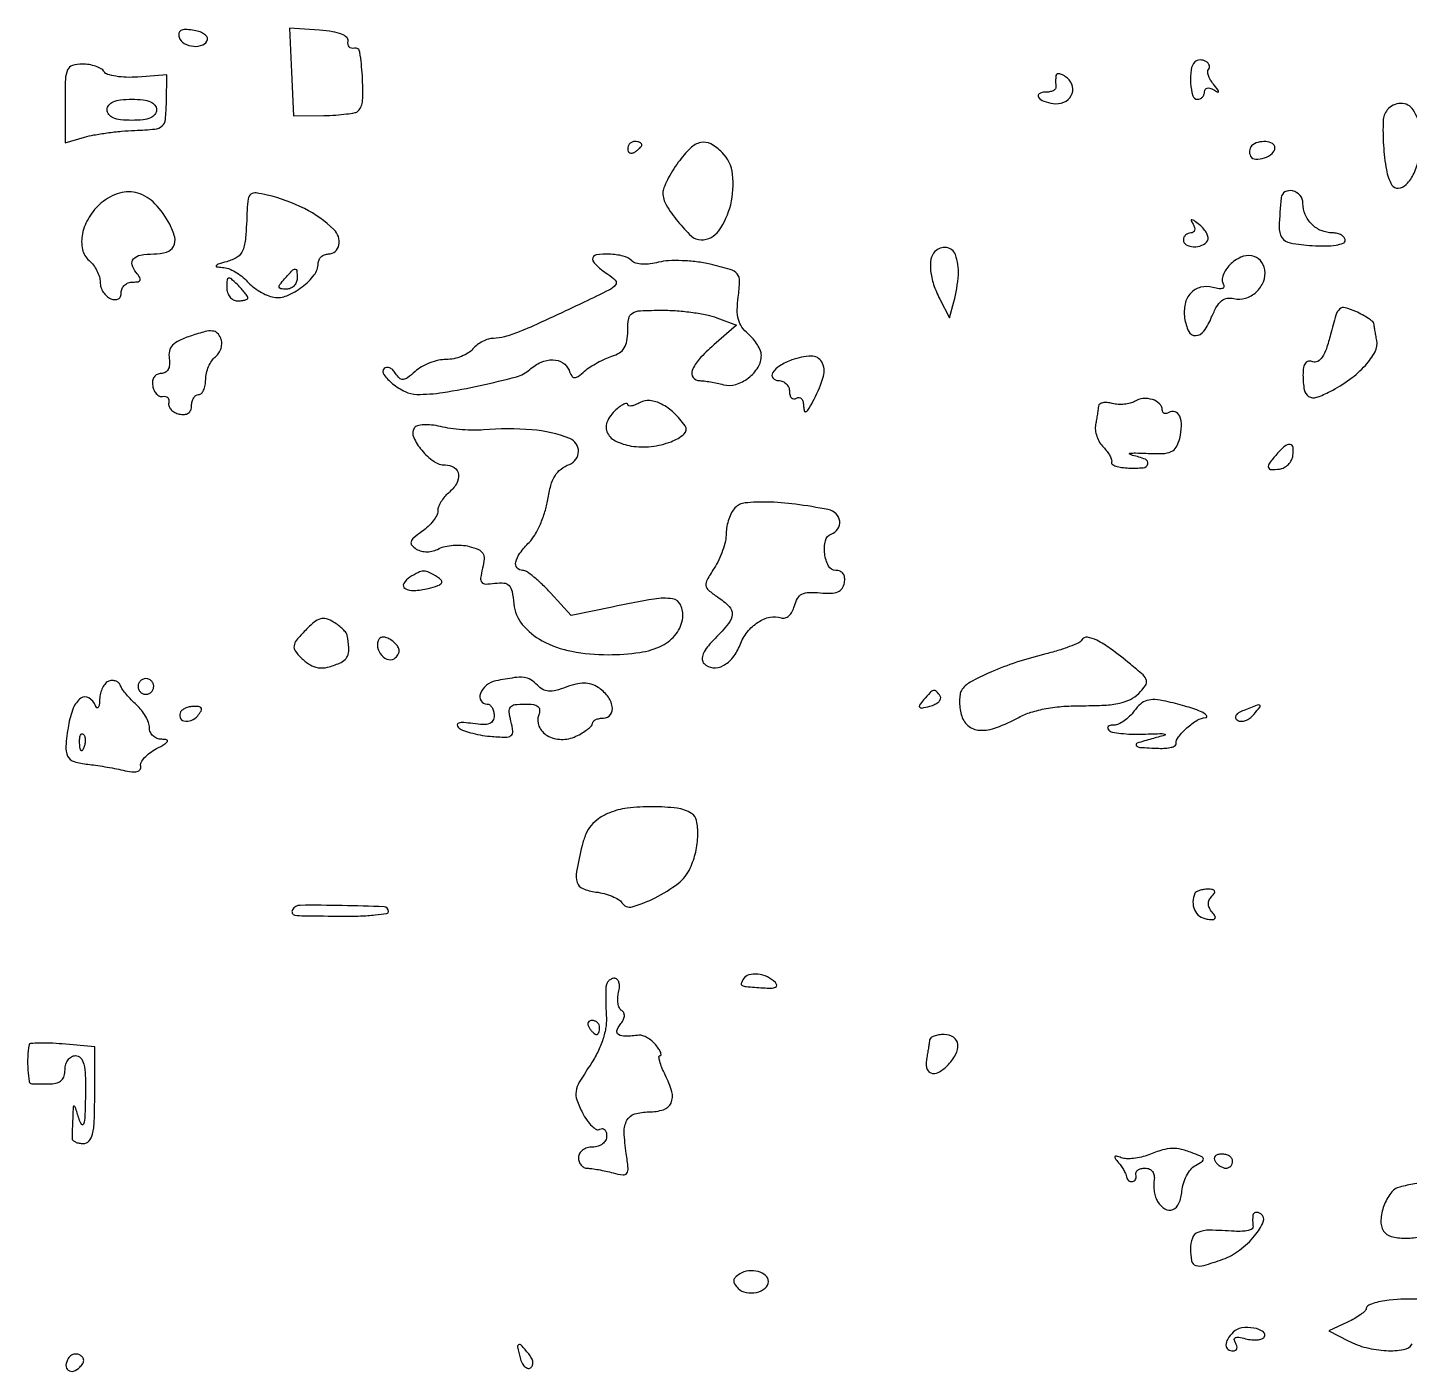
# Model space of a CAD drawing. Extents: x 0 to 5034, y 0 to 2560.
# Drawn here: x 2938.7 to 3135.1, y 0.1 to 191.2 of the extents above; entities that cross this region are included whole.
import ezdxf

# ---------------------------------------------------------------- set-up
doc = ezdxf.new("R2010")
doc.units = 0

msp = doc.modelspace()

# ---------------------------------------------------------------- linework, layer by layer
for points in [[(3281.43984, 268.629123, -0.000024), (3213.057955, 269.247686, -0.136967)], [(3136.740251, 10.350263, 0.038389), (3132.25, 10.218979, 0.022228), (3131.004652, 10.03023, 0.034389), (3129.954688, 9.746844, 0.03741), (3129.195001, 9.419225, 0.279143), (3129, 9.097157, -0.203494), (3128.841291, 8.723346, -0.031663), (3128.215849, 8.191734, -0.030955), (3127.352895, 7.627234, -0.022471), (3126.330548, 7.104746), (3123.661096, 5.888463), (3126.444855, 4.444231, 0.057728), (3128.997453, 3.47394, 0.049767), (3131.836623, 3.049281, 0.053105), (3134.29006, 3.189505, 0.216809), (3135.5, 4, -0.143394)]]:
    msp.add_lwpolyline(points, format="xyb")
for points in [[(2960.221951, 189.834147, 0.18556), (2960.954316, 188.944436, 0.108519), (2962.291289, 188.532387, 0.119055), (2963.588627, 188.734075, 0.237996), (2964.25, 189.5, 0.227694), (2964.166283, 189.90718, 0.089421), (2963.732906, 190.304406, 0.064573), (2963.024693, 190.63313, 0.041281), (2962.138618, 190.834147, 0.032267), (2961.090371, 190.914031, 0.123735), (2960.458857, 190.763053, 0.228017), (2960.185693, 190.397343, 0.129446)], [(2976.200728, 184.870812), (2976.5, 178.621813), (2980.793748, 178.687987, 0.012317), (2982.480575, 178.755569, 0.01675), (2983.996338, 178.904855, 0.013658), (2985.229759, 179.102617, 0.150905), (2985.666667, 179.333333, 0.189097), (2986.306833, 180.799731, 0.024048), (2986.270852, 184.310798, 0.022011), (2985.921315, 187.714032, 0.434402), (2985.145935, 188.25, -0.110714), (2984.728941, 188.252391, -0.154709), (2984.410056, 188.440625, -0.14307), (2984.241925, 188.791948, -0.090127), (2984.25, 189.25, 0.263628), (2984.067808, 189.803241, 0.09262), (2983.329801, 190.258182, 0.053564), (2982.044586, 190.601017, 0.020427), (2980.200728, 190.809905), (2975.901455, 191.119811)], [(2944, 180.391592), (2944, 174.783184), (2946.75, 175.596985, -0.02696), (2948.112399, 175.921461, -0.011033), (2949.991396, 176.220524, -0.010879), (2952.028033, 176.453744, -0.013681), (2953.922839, 176.576886, 0.013685), (2956.78978, 176.763229, 0.160608), (2957.802315, 177.204236, 0.187574), (2958.274927, 178.133046, 0.019962), (2958.422839, 180.598064), (2958.5, 184.453145), (2954.351737, 184.157449, -0.024916), (2952.714991, 184.122515, -0.032757), (2951.22793, 184.262669, -0.034421), (2950.055835, 184.534978, -0.182003), (2949.54272, 184.930877, 0.124964), (2949.117922, 185.341623, 0.047037), (2948.359024, 185.685945, 0.04289), (2947.423789, 185.920972, 0.040141), (2946.440983, 186, 0.073428), (2945.056082, 185.795516, 0.220236), (2944.358809, 185.175599, 0.094496), (2944.058076, 183.843744, 0.008411)], [(3104.63948, 186.306147, 0.164674), (3104.085792, 185.185727, 0.050142), (3104.023716, 183.268138, 0.051706), (3104.32777, 181.509082, 0.335923), (3105, 181, 0.105053), (3105.381556, 181.081062, 0.099167), (3105.70625, 181.311086, 0.09642), (3105.923877, 181.654762, 0.093332), (3106, 182.059017, -0.146934), (3106.102241, 182.399421, -0.188594), (3106.367188, 182.586349, -0.132816), (3106.7713, 182.577268, -0.063696), (3107.25, 182.367059, 0.013806), (3107.886856, 182.007994, 0.561162), (3107.999546, 182.07508, 0.169172), (3107.918191, 182.317255, 0.00527), (3107.258676, 183.150051, -0.037706), (3106.824308, 183.778249, -0.053498), (3106.545861, 184.397286, -0.067074), (3106.450092, 184.918096, -0.211393), (3106.575207, 185.241874, 0.146622), (3106.714029, 185.499509, 0.130391), (3106.696871, 185.804163, 0.105023), (3106.518662, 186.111935, 0.07089), (3106.206011, 186.372678, 0.076034), (3105.803727, 186.543614, 0.073247), (3105.363434, 186.589476, 0.07792), (3104.953647, 186.507273, 0.108397)], [(3084.881579, 184.372445, 0.020271), (3084.844787, 183.983755, 0.01346), (3084.83273, 183.535968, 0.01356), (3084.844559, 183.099868, 0.025597), (3084.881579, 182.75, -0.224438), (3084.797823, 182.464074, -0.098612), (3084.47563, 182.220313, -0.069499), (3083.962976, 182.054777, -0.043416), (3083.333333, 182, 0.124706), (3082.496099, 181.787885, 0.452075), (3082.388249, 181.317487, 0.149299), (3083.145032, 180.74145, 0.052165), (3084.485256, 180.399285, 0.135412), (3085.992841, 180.586362, 0.16759), (3087.045937, 181.518869, 0.187122), (3087.234251, 182.817612, 0.164485), (3086.512331, 183.989766, 0.036669), (3085.923451, 184.409657, 0.079069), (3085.409461, 184.619916, 0.152315), (3085.055978, 184.594488, 0.271857)], [(2957, 179.5, -0.164293), (2956.773926, 178.830552, -0.129352), (2956.166667, 178.357143, -0.075863), (2955.104033, 178.081893, -0.025511), (2953.5, 178, -0.025511), (2951.895967, 178.081893, -0.075863), (2950.833333, 178.357143, -0.129352), (2950.226074, 178.830552, -0.164293), (2950, 179.5, -0.164293), (2950.226074, 180.169448, -0.129352), (2950.833333, 180.642857, -0.075863), (2951.895967, 180.918107, -0.025511), (2953.5, 181, -0.025511), (2955.104033, 180.918107, -0.075863), (2956.166667, 180.642857, -0.129352), (2956.773926, 180.169448, -0.164293)], [(3131.979372, 179.475145, 0.166727), (3131.391727, 177.924801, 0.023592), (3131.444628, 174.463369, 0.026963), (3131.854899, 170.953757, 0.090921), (3132.647378, 168.793674, 0.293977), (3133.552277, 168.338582, 0.171924), (3134.687924, 168.882105, 0.090714), (3135.785495, 170.476268, 0.059215), (3136.455218, 172.612982, 0.065659), (3136.66809, 176.528292, 0.125945), (3135.663192, 179.487308, 0.260322), (3133.905497, 180.410219, 0.216342)], [(3024, 173.940983, 0.108972), (3024.078288, 173.586039, 0.182303), (3024.29375, 173.3746, 0.161196), (3024.6179, 173.343488, 0.082592), (3025, 173.5, 0.029505), (3025.382774, 173.768994, 0.035638), (3025.70625, 174.066025, 0.038439), (3025.934461, 174.34829, 0.151918), (3026, 174.559017, 0.210953), (3025.92554, 174.727648, 0.081139), (3025.70625, 174.870461, 0.061769), (3025.382849, 174.967655, 0.042167), (3025, 175, 0.105053), (3024.618444, 174.918938, 0.099167), (3024.29375, 174.688914, 0.09642), (3024.076123, 174.345238, 0.093332)], [(3031.188058, 172.040493, 0.020583), (3030.350523, 170.804311, 0.02242), (3029.642742, 169.537435, 0.022606), (3029.138426, 168.406457, 0.093835), (3029, 167.675351, 0.135982), (3029.47258, 165.969823, 0.035303), (3031.122442, 163.615192, 0.033484), (3033.047558, 161.543357, 0.191062), (3034.417593, 161, 0.243073), (3036.954096, 162.310541, 0.095115), (3038.636256, 166.00427, 0.087318), (3038.912038, 170.342225, 0.170291), (3037.428571, 173.428571, 0.07167), (3035.810176, 174.639338, 0.181472), (3034.378167, 174.841387, 0.141499), (3032.923459, 174.046678, 0.038276)], [(3112.693853, 174.36052, 0.096382), (3112.487617, 174.054641, 0.077371), (3112.390517, 173.668938, 0.075821), (3112.414476, 173.264427, 0.085976), (3112.559212, 172.904194, 0.251406), (3113.292238, 172.479983, 0.092338), (3114.51342, 172.667218, 0.089221), (3115.616217, 173.290262, 0.223243), (3116, 174.106989, 0.274485), (3115.65045, 174.695752, 0.106073), (3114.704307, 174.975921, 0.086873), (3113.558862, 174.864723, 0.129546)], [(2949.153425, 166.25, 0.079298), (2947.432744, 164.249183, 0.086572), (2946.48448, 161.87011, 0.102734), (2946.480421, 159.645224, 0.170408), (2947.435714, 158.053352, -0.058097), (2948.034374, 157.426012, -0.043663), (2948.540491, 156.616365, -0.044578), (2948.885876, 155.757398, -0.073435), (2949, 154.984544, 0.077417), (2949.112134, 154.264663, 0.06504), (2949.440625, 153.564998, 0.066762), (2949.92653, 152.990646, 0.092486), (2950.5, 152.638374, 0.075244), (2951.114961, 152.503306, 0.151899), (2951.592642, 152.617923, 0.166113), (2951.893789, 152.972145, 0.094119), (2952, 153.531385, -0.109687), (2952.124408, 154.091664, -0.09986), (2952.476593, 154.568594, -0.09512), (2953.003003, 154.888452, -0.08932), (2953.622445, 155, 0.038656), (2954.384665, 155.059018, 0.269757), (2954.66346, 155.285169, 0.236806), (2954.624184, 155.66612, 0.031246), (2954.131121, 156.342009, -0.101737), (2953.539673, 157.450998, -0.265284), (2953.739721, 158.299834, -0.164372), (2954.744547, 158.842131, -0.042291), (2956.60765, 159, 0.0719), (2958.437377, 159.264483, 0.200142), (2959.425249, 160.066891, 0.186181), (2959.591073, 161.382164, 0.061762), (2958.882901, 163.229333, 0.067346), (2956.788611, 166.138488, 0.128531), (2954.359511, 167.650237, 0.14921), (2951.75883, 167.662709, 0.10307)], [(2969.893701, 165.269052, -0.008585), (2969.670715, 161.258202, -0.0755), (2969.278026, 159.529928, -0.157903), (2968.486314, 158.565483, -0.074476), (2967, 157.89898, 0.006949), (2965.788701, 157.541776, 0.154337), (2965.490904, 157.335003, 0.577987), (2965.556217, 157.176352, 0.019806), (2966.382705, 157.09968, -0.076206), (2967.223031, 156.924947, -0.039572), (2968.196414, 156.471167, -0.038188), (2969.143843, 155.83451, -0.047118), (2969.913237, 155.100039, 0.046067), (2970.698852, 154.346926, 0.033238), (2971.697316, 153.655367, 0.033805), (2972.744407, 153.121212, 0.060039), (2973.672727, 152.850039, 0.140506), (2975.546441, 153.066305, 0.063936), (2977.703517, 154.306508, 0.064719), (2979.436128, 156.016228, 0.167231), (2980, 157.654988, -0.106306), (2980.110354, 158.168165, -0.099375), (2980.423289, 158.604903, -0.096078), (2980.890895, 158.897675, -0.092217), (2981.440983, 159, 0.363344), (2982.945239, 160.25939, 0.250138), (2982.223032, 162.487314, 0.075759), (2978.039724, 165.447857, 0.057391), (2972.75, 167.378712, 0.026184), (2971.158614, 167.673198, 0.19408), (2970.427083, 167.484248, 0.198966), (2970.041703, 166.843995, 0.027671)], [(3116.9, 167, 0.0132), (3116.59698, 162.871809, 0.156351), (3117.009721, 161.340737, 0.209747), (3118.188682, 160.561917, 0.026405), (3121.295407, 160.195209, 0.018057), (3123.216229, 160.140285, 0.037659), (3124.707187, 160.264028, 0.05032), (3125.712372, 160.529971, 0.312515), (3126, 160.945209, 0.1668), (3125.86192, 161.3476, 0.095192), (3125.47125, 161.690155, 0.076057), (3124.888499, 161.921722, 0.056664), (3124.2, 162, -0.099388), (3122.599923, 162.32123, -0.097595), (3121.236049, 163.236049, -0.097595), (3120.32123, 164.599923, -0.099388), (3120, 166.2, 0.180653), (3119.586966, 167.305862, 0.15199), (3118.517518, 167.96778, 0.193412), (3117.441509, 167.827596, 0.244576)], [(3104.367059, 163.25, -0.063696), (3104.577268, 162.7713, -0.132816), (3104.586349, 162.367188, -0.188594), (3104.399421, 162.102241, -0.146934), (3104.059017, 162, 0.093332), (3103.654762, 161.923877, 0.09642), (3103.311086, 161.70625, 0.099167), (3103.081062, 161.381556, 0.105053), (3103, 161, 0.269958), (3103.398045, 160.316494, 0.121361), (3104.433976, 160.024696, 0.100909), (3105.638472, 160.22912, 0.163424), (3106.429973, 160.886693, 0.182333), (3106.515863, 161.326485, 0.074798), (3106.323224, 161.913392, 0.060421), (3105.899872, 162.549576, 0.045407), (3105.297031, 163.136693, 0.00934), (3104.527132, 163.737621, 0.131458), (3104.204823, 163.867349, 0.576573), (3104.114204, 163.747152, 0.035256)], [(3067.666667, 159.333333, 0.156418), (3067.113073, 158.257076, 0.06739), (3067.063828, 156.625869, 0.054924), (3067.490935, 154.661883, 0.038696), (3068.374303, 152.579641), (3069.748607, 149.930669), (3070.360649, 152.215335, 0.047475), (3071.004025, 156.035093, 0.108878), (3070.58493, 158.906893, 0.278716), (3069.316851, 159.901964, 0.230746)], [(3019, 158.240547, 0.170071), (3019.132062, 157.863522, 0.031035), (3019.636094, 157.306936, 0.030251), (3020.336309, 156.702184, 0.023415), (3021.165426, 156.128762, -0.06315), (3022.23686, 155.254547, -0.382885), (3022.255901, 154.59711, -0.101414), (3021.324608, 153.864911, -0.004977), (3017.787979, 152.138216, -0.002408), (3011.810142, 149.32821, -0.013654), (3008.57959, 147.93449, -0.025579), (3006.477664, 147.217248, -0.069536), (3004.92308, 147, 0.074133), (3004.189526, 146.890637, 0.044561), (3003.372172, 146.559375, 0.043572), (3002.600134, 146.074047, 0.057507), (3002, 145.5, -0.08148), (3001.338516, 144.925113, -0.044114), (3000.372083, 144.440625, -0.042443), (2999.273524, 144.110776, -0.05176), (2998.206296, 144, 0.055802), (2997.092235, 143.875278, 0.036216), (2995.85107, 143.497618, 0.036216), (2994.677393, 142.944817, 0.055804), (2993.767691, 142.289763, -0.020872), (2992.698308, 141.400264, -0.138851), (2992.059829, 141.148094, -0.220875), (2991.542835, 141.327814, -0.062053), (2990.993323, 142.010803, 0.05919), (2990.600812, 142.504394, 0.093271), (2990.15375, 142.806801, 0.126322), (2989.726024, 142.874695, 0.174619), (2989.377374, 142.710707, 0.374218), (2989.317163, 141.842345, 0.063247), (2990.577196, 140.551367, 0.055402), (2992.36982, 139.426204, 0.108841), (2994, 139.039358, 0.043082), (2997.730497, 139.30072, 0.014919), (3003.039804, 140.299209, 0.010893), (3008.20567, 141.549776, 0.119632), (3010.066427, 142.560116, -0.080138), (3011.673788, 143.603195, -0.108972), (3013.363513, 143.943269, -0.136007), (3014.776416, 143.52343, -0.162713), (3015.65494, 142.456828, 0.043249), (3016.040931, 141.663552, 0.249554), (3016.427286, 141.430708, 0.174333), (3016.937085, 141.583913, 0.02058), (3017.873555, 142.338548, -0.035233), (3018.658697, 142.934181, -0.019999), (3019.683169, 143.546292, -0.019892), (3020.769926, 144.0831, -0.030814), (3021.75, 144.449107, 0.067929), (3022.809928, 144.937074, 0.112312), (3023.499739, 145.634356, 0.097405), (3023.879625, 146.63713, 0.042007), (3024, 148.067388, -0.040803), (3024.144062, 149.829786, -0.221386), (3024.670692, 150.601435, -0.124641), (3025.802905, 150.937066, -0.010046), (3028.9349, 151, -0.018593), (3031.029155, 150.922098, -0.015559), (3033.240974, 150.687932, -0.015842), (3035.250976, 150.346473, -0.040865), (3036.664014, 149.937642), (3039.458228, 148.875284), (3036.229114, 146.055954, 0.027951), (3034.168051, 144.042806, 0.092532), (3033.169941, 142.439173, 0.262789), (3033.310345, 141.455412, 0.229968), (3034.25, 140.986345, -0.029296), (3034.873546, 140.94294, -0.010658), (3035.749959, 140.811029, -0.010526), (3036.704915, 140.62563, -0.012365), (3037.600924, 140.408698, 0.139959), (3039.351919, 140.436444, 0.09125), (3041.160405, 141.368673, 0.091034), (3042.522037, 142.886273, 0.1383), (3043, 144.581216, 0.098466), (3042.867574, 145.247139, 0.04026), (3042.445427, 146.071897, 0.037829), (3041.834479, 146.911278, 0.039495), (3041.112092, 147.636052, -0.065358), (3040.239646, 148.606698, -0.085264), (3039.741033, 149.689548, -0.069376), (3039.573576, 151.045526, -0.029426), (3039.710202, 152.876265, 0.024498), (3039.903795, 155.16623, 0.187943), (3039.554565, 156.165557, 0.146595), (3038.574989, 156.796106, 0.013217), (3035.721452, 157.538073, 0.026069), (3033.799266, 157.879568, 0.02151), (3031.724143, 158.047363, 0.022038), (3029.803177, 158.03507, 0.052763), (3028.397309, 157.814106, -0.035564), (3027.212054, 157.58588, -0.043653), (3026.085816, 157.549966, -0.049619), (3025.151991, 157.695429, -0.133716), (3024.573967, 158.026033, 0.139103), (3023.359248, 158.703849, 0.048555), (3021.356936, 158.976835, 0.050568), (3019.527416, 158.862186, 0.367059)], [(3109.612186, 157.469329, 0.050418), (3109.037797, 156.765747, 0.060452), (3108.656106, 156.0014, 0.071192), (3108.512555, 155.294115, 0.154121), (3108.647181, 154.761857, -0.13648), (3108.765567, 154.353677, -0.319434), (3108.593544, 154.106168, -0.12459), (3108.081064, 154.056227, -0.026261), (3107.19314, 154.239242, 0.122066), (3105.447144, 154.261674, 0.14996), (3104.045016, 153.444308, 0.134084), (3103.240035, 151.893277, 0.089704), (3103.173236, 149.88337, 0.074825), (3103.751343, 147.981404, 0.300265), (3104.741744, 147.383756, 0.234028), (3105.909859, 148.022259, 0.054574), (3107.01612, 150.038918, -0.030518), (3107.726208, 151.495072, -0.090675), (3108.435136, 152.344316, -0.132839), (3109.227551, 152.707947, -0.10586), (3110.170643, 152.665627, 0.138535), (3111.821739, 152.697892, 0.113408), (3113.358898, 153.579453, 0.111832), (3114.372276, 155.055943, 0.131759), (3114.569223, 156.735128, 0.146592), (3113.940747, 158.082785, 0.175849), (3112.716385, 158.744018, 0.14331), (3111.144399, 158.526276, 0.09102)], [(2967, 154.238095, 0.077224), (2967.113063, 153.510421, 0.089938), (2967.440625, 152.892857, 0.100773), (2967.927944, 152.480009, 0.12616), (2968.5, 152.333333, 0.0255), (2969.074804, 152.362667, 0.040419), (2969.559375, 152.452232, 0.048597), (2969.902735, 152.581741, 0.28566), (2970, 152.738095, 0.154018), (2969.92672, 152.970346, 0.013952), (2969.559375, 153.464583, 0.017065), (2969.074534, 154.038809, 0.012519), (2968.5, 154.642857, 0.013073), (2967.607471, 155.489896, 0.254456), (2967.25, 155.575397, 0.318929), (2967.039123, 155.319773, 0.018079)], [(2977, 155.5, -0.101721), (2976.882332, 154.9276, -0.098537), (2976.547793, 154.440625, -0.097291), (2976.048138, 154.114368, -0.096419), (2975.460573, 154, -0.035838), (2974.687524, 154.055481, -0.325335), (2974.459106, 154.27802, -0.208212), (2974.553366, 154.661216, -0.017756), (2975.210573, 155.461963, -0.007679), (2976.322999, 156.68486, -0.201684), (2976.719977, 156.861798, -0.397768), (2976.955338, 156.648652, -0.019434)], [(3123.907025, 147.545043, -0.01866), (3123.319878, 145.533432, -0.063578), (3122.729536, 144.305975, -0.125641), (3122.097412, 143.722323, -0.218896), (3121.398952, 143.677149, 0.12259), (3120.781386, 143.753147, 0.206744), (3120.338321, 143.493987, 0.123685), (3120.076507, 142.852817, 0.035403), (3120, 141.773655, 0.040818), (3120.172254, 139.667144, 0.220631), (3120.801524, 138.742361, 0.218741), (3121.918328, 138.620925, 0.040142), (3123.876784, 139.455023, 0.036643), (3126.67147, 141.192092, 0.050571), (3128.87059, 143.161831, 0.061133), (3130.243923, 145.096969, 0.172507), (3130.493641, 146.71175, -0.001742), (3130.357627, 147.439611, -0.001898), (3130.230604, 148.147863, -0.001778), (3130.126305, 148.755068, -0.00937), (3130.076511, 149.089485, 0.193245), (3129.913332, 149.380626, 0.021696), (3129.290472, 149.839332, 0.02381), (3128.468126, 150.336502, 0.017161), (3127.508073, 150.814368, 0.041283), (3125.988774, 151.360373, 0.255246), (3125.210261, 151.172058, 0.137363), (3124.659661, 150.295059, 0.010234)], [(2962, 147.382649, 0.026152), (2960.264769, 146.704259, 0.093663), (2959.294387, 146.023503, 0.139989), (2958.850293, 145.199048, 0.091019), (2958.812858, 144.110639, -0.052967), (2958.84971, 143.219333, -0.110084), (2958.655895, 142.554838, -0.145151), (2958.244946, 142.148772, -0.123404), (2957.651342, 142, 0.116716), (2957.094306, 141.868174, 0.128899), (2956.679109, 141.503175, 0.113547), (2956.46248, 140.939885, 0.077066), (2956.47132, 140.25, 0.062947), (2956.667125, 139.599475, 0.08443), (2957.007374, 139.0875, 0.10429), (2957.434207, 138.790478, 0.156324), (2957.882837, 138.75, -0.107301), (2958.289056, 138.752588, -0.155892), (2958.598396, 138.576821, -0.14702), (2958.760029, 138.24463, -0.092226), (2958.75, 137.80939, 0.145115), (2958.789373, 137.325854, 0.098335), (2959.0875, 136.8561, 0.082719), (2959.599713, 136.471389, 0.066051), (2960.25, 136.236066, 0.071452), (2960.977483, 136.183127, 0.132618), (2961.532739, 136.375626, 0.147726), (2961.877723, 136.802193, 0.096982), (2962, 137.426676, -0.06169), (2962.07451, 138.028282, -0.080104), (2962.29375, 138.537836, -0.097747), (2962.618613, 138.878911, -0.154938), (2963, 139, 0.20173), (2963.382136, 139.160717, 0.084546), (2963.70625, 139.628554, 0.064637), (2963.9265, 140.320686, 0.044778), (2964, 141.139757, -0.057097), (2964.103197, 142.040511, -0.044545), (2964.410635, 142.977095, -0.045811), (2964.862451, 143.808558, -0.077724), (2965.397906, 144.389757, 0.083189), (2965.883409, 144.92836, 0.072634), (2966.194855, 145.620957, 0.074412), (2966.290346, 146.356959, 0.096026), (2966.147906, 147.022011, 0.103308), (2965.644803, 147.744389, 0.169043), (2964.971223, 148.046523, 0.086846), (2963.917872, 147.955149, 0.015152)], [(3047.352327, 143.938676, 0.049535), (3045.637801, 143.099956, 0.110493), (3044.605125, 142.090476, 0.331559), (3044.651331, 141.365429, 0.22017), (3045.440983, 141, -0.099038), (3046.035963, 140.880981, -0.097945), (3046.542039, 140.542039, -0.097945), (3046.880981, 140.035963, -0.099038), (3047, 139.440983, 0.066118), (3047.073267, 138.889346, 0.138808), (3047.29375, 138.521475, 0.191142), (3047.620352, 138.392057, 0.139169), (3048, 138.5, -0.170685), (3048.379255, 138.583004, -0.188867), (3048.70806, 138.405088, -0.119572), (3048.931596, 137.957809, -0.055568), (3049.006161, 137.309017, 0.077405), (3049.105824, 136.683125, 0.505288), (3049.361716, 136.597572, 0.10819), (3049.789762, 137.064327, 0.011474), (3050.506161, 138.364307, 0.048096), (3051.820114, 141.610501, 0.203586), (3051.588299, 143.649745, 0.28074), (3050.088274, 144.485912, 0.079445)], [(3025.749373, 137.879618, -0.027892), (3025.077976, 137.551616, -0.056314), (3024.513878, 137.38564, -0.100898), (3024.140432, 137.395901, -0.348741), (3024, 137.572755, 0.3781), (3023.870708, 137.719288, 0.123016), (3023.559375, 137.681764, 0.056895), (3023.076304, 137.431242, 0.025165), (3022.5, 137, 0.098715), (3021.151505, 135.33679, 0.214644), (3021.052429, 133.730828, 0.187749), (3022.21679, 132.4361, 0.076728), (3024.505238, 131.692863, 0.068575), (3027.323866, 131.625372, 0.061465), (3030.168693, 132.308811, 0.087697), (3032.034391, 133.410726, 0.389755), (3032.172626, 134.566177, 0.047322), (3030.560483, 136.408778, 0.070413), (3028.815143, 137.646487, 0.089741), (3027.14776, 138.15724, 0.158417)], [(3096.048618, 138.030048, -0.07558), (3095.425679, 137.764687, -0.040028), (3094.596688, 137.620835, -0.038695), (3093.705948, 137.607962, -0.048257), (3092.889302, 137.739199, 0.042349), (3092.160092, 137.865222, 0.068553), (3091.532507, 137.833559, 0.098111), (3091.098717, 137.658837, 0.229992), (3090.923489, 137.366631, -0.013036), (3090.871918, 136.916724, -0.003934), (3090.770404, 136.236142, -0.003939), (3090.64449, 135.474381, -0.004273), (3090.50979, 134.735128, 0.080075), (3090.487127, 133.953082, 0.050616), (3090.697416, 133.062921, 0.049435), (3091.092432, 132.205952, 0.063759), (3091.622015, 131.520842, -0.031668), (3092.155879, 130.914702, -0.040579), (3092.561735, 130.292053, -0.045516), (3092.799212, 129.738976, -0.177569), (3092.785714, 129.373076, 0.358757), (3092.871436, 129.096509, 0.065232), (3093.391741, 128.844501, 0.0448), (3094.215679, 128.650515, 0.02449), (3095.25, 128.55434, 0.033978), (3097.2822, 128.603492, 0.311614), (3097.924448, 129.140363, 0.385161), (3097.593581, 129.799992, 0.038266), (3095.75, 130.358341, -0.091606), (3095.365857, 130.520884, -0.686664), (3095.394373, 130.651072, -0.042288), (3096.196139, 130.705033, -0.007535), (3097.698928, 130.656336, 0.017413), (3100.049807, 130.626614, 0.099044), (3101.264317, 130.897723, 0.160075), (3101.987421, 131.55076, 0.068333), (3102.479522, 132.774433, 0.053114), (3102.7289, 134.546931, 0.108344), (3102.475528, 135.922131, 0.210477), (3101.81166, 136.550394, 0.227961), (3100.930902, 136.457295, -0.078981), (3100.575041, 136.30854, -0.156976), (3100.273452, 136.330627, -0.184838), (3100.073415, 136.517007, -0.114288), (3100, 136.833994, 0.210224), (3099.618602, 137.701027, 0.112482), (3098.582735, 138.291304, 0.09624), (3097.243818, 138.428398, 0.116453)], [(2993.662983, 134.263712, 0.247032), (2993.569686, 132.917775, 0.070214), (2994.711652, 131.077385, 0.066719), (2996.415148, 129.515681, 0.153376), (2998.056704, 129, -0.144481), (2999.340817, 128.621029, -0.225318), (2999.936226, 127.65771, -0.165502), (2999.640887, 126.322303, -0.083288), (2998.5, 125, 0.046373), (2997.926064, 124.426059, 0.040942), (2997.440625, 123.732797, 0.043145), (2997.107348, 123.029988, 0.089378), (2997, 122.434259, -0.123383), (2996.845373, 121.817185, -0.041985), (2996.339063, 121.035845, -0.038713), (2995.610988, 120.232485, -0.03588), (2994.75, 119.528512, 0.019258), (2993.589863, 118.64257, 0.142825), (2993.203643, 118.073616, 0.266271), (2993.307882, 117.57928, 0.07132), (2993.946118, 117.041584, 0.079732), (2994.657866, 116.741851, 0.064007), (2995.484812, 116.649165, 0.060756), (2996.350479, 116.769024, 0.058178), (2997.175599, 117.093977, -0.068141), (2998.039892, 117.414694, -0.036025), (2999.173247, 117.582778, -0.035052), (3000.378835, 117.588972, -0.045273), (3001.471807, 117.41772, -0.039574), (3002.765796, 116.981698, -0.156324), (3003.39274, 116.438167, -0.15844), (3003.582331, 115.636174, -0.040967), (3003.362627, 114.308687, 0.025285), (3003.087243, 112.916938, 0.210949), (3003.255164, 112.312579, 0.229853), (3003.803076, 112.059885, 0.030022), (3005.120301, 112.165169, -0.053238), (3006.405229, 112.208114, -0.190757), (3007.131114, 111.857514, -0.138779), (3007.555965, 111.01711, -0.024062), (3007.814289, 109.237526, 0.148621), (3009.016141, 106.322995, 0.097834), (3011.835042, 103.998607, 0.076152), (3016.032453, 102.502073, 0.048353), (3021.210162, 102.014742, 0.034119), (3025.700347, 102.334075, 0.080438), (3028.898789, 103.322559, 0.116428), (3030.896667, 104.978486, 0.133632), (3031.816422, 107.273171, 0.137991), (3031.527728, 109.076695, 0.251889), (3030.368041, 109.947928, 0.080247), (3027.763739, 109.923573, 0.008545), (3021.792687, 108.796307), (3015.964984, 107.592615), (3013.038863, 110.796307, 0.016636), (3011.84109, 112.023133, 0.02167), (3010.661981, 113.058915, 0.019969), (3009.629932, 113.823337, 0.150516), (3009.056371, 114, -0.222195), (3008.278447, 114.363655, -0.235552), (3008.084309, 115.179716, -0.101932), (3008.677058, 116.464443, -0.037507), (3009.985933, 117.985933, 0.064756), (3010.794687, 119.036506, 0.029242), (3011.580717, 120.59057, 0.028348), (3012.229792, 122.351634, 0.034483), (3012.626229, 124.064024, -0.02766), (3013.067541, 126.095928, -0.070955), (3013.666971, 127.471907, -0.09156), (3014.5194, 128.414652, -0.07256), (3015.721578, 129.084244, 0.30761), (3016.998222, 130.908405, 0.310455), (3015.768116, 132.752524, 0.076247), (3010.375482, 134.00546, 0.040452), (3003.5, 133.972671, -0.026267), (3002.125249, 133.92714, -0.014917), (3000.462189, 134.009105, -0.014864), (2998.787221, 134.192068, -0.023674), (2997.37128, 134.458321, 0.02966), (2996.116545, 134.678754, 0.041783), (2994.98177, 134.714042, 0.048542), (2994.09605, 134.580686, 0.195115)], [(3116.25, 130.504169, 0.018542), (3115.22329, 129.246969, 0.214529), (3115.084657, 128.641503, 0.35649), (3115.45681, 128.335387, 0.037313), (3116.666871, 128.421612, 0.088375), (3117.322229, 128.640261, 0.071895), (3117.915964, 129.084036, 0.071895), (3118.359739, 129.677771, 0.088375), (3118.578388, 130.333129, 0.068575), (3118.58854, 131.487697, 0.356363), (3118.15835, 131.89493, 0.200415), (3117.388209, 131.637779, 0.032774)], [(3039.25, 122.892583, 0.071621), (3038.770683, 122.22915, 0.037726), (3038.367188, 121.293736, 0.036591), (3038.091999, 120.253735, 0.046415), (3038, 119.264817, -0.056001), (3037.878451, 118.182976, -0.027391), (3037.496398, 116.847, -0.026771), (3036.942006, 115.486065, -0.034933), (3036.28561, 114.313144, 0.016304), (3035.271217, 112.649062, 0.1605), (3035.113054, 111.854731, 0.192738), (3035.475503, 111.195268, 0.025332), (3036.78561, 110.226356, -0.049544), (3038.417379, 108.892865, -0.215268), (3038.849761, 107.753068, -0.157904), (3038.332216, 106.437122, -0.024372), (3036.422727, 104.331818, 0.02536), (3035.333981, 103.126649, 0.068128), (3034.733358, 102.142449, 0.114218), (3034.586649, 101.356036, 0.187757), (3034.85551, 100.74449, 0.177877), (3036.102585, 100.167528, 0.141552), (3037.566131, 100.464175, 0.107149), (3038.96013, 101.625751, 0.074963), (3039.96714, 103.413573, -0.076453), (3041.002401, 105.238884, -0.080321), (3042.523501, 106.633263, -0.090695), (3044.23228, 107.357271, -0.141696), (3045.816068, 107.259516, 0.15753), (3046.371332, 107.242481, 0.113388), (3046.917067, 107.54605, 0.087879), (3047.382124, 108.142745, 0.057804), (3047.698769, 108.956091, -0.066804), (3048.136824, 110.024247, -0.146021), (3048.773009, 110.626742, -0.111826), (3049.758582, 110.873667, -0.030715), (3051.367505, 110.811447, 0.029367), (3052.880398, 110.748859, 0.094946), (3053.860477, 110.954371, 0.142751), (3054.468774, 111.445879, 0.10451), (3054.808129, 112.25, 0.074481), (3054.838594, 112.968214, 0.127733), (3054.628502, 113.525717, 0.140883), (3054.192635, 113.875596, 0.099444), (3053.573324, 114, -0.277685), (3052.550623, 114.615433, -0.09088), (3051.998367, 116.362948, -0.088166), (3052.093769, 118.230177, -0.254808), (3052.925, 119.166667, 0.158681), (3053.866327, 119.898158, 0.181241), (3054.132692, 121.001628, 0.171254), (3053.609416, 122.055282, 0.143517), (3052.5, 122.640697, 0.017403), (3047.840011, 123.419777, 0.027968), (3043.823976, 123.72126, 0.02985), (3040.697467, 123.594022, 0.17727)], [(2993.02896, 113.03906, 0.119736), (2992.161026, 112.14136, 0.409831), (2992.340888, 111.430147, 0.155264), (2993.612375, 111.122869, 0.043768), (2995.651275, 111.448612, 0.015718), (2997.026429, 111.840082, 0.146653), (2997.529637, 112.184347, 0.366791), (2997.520628, 112.566907, 0.07013), (2996.947845, 113.053395, 0.024824), (2995.755058, 113.727569, 0.117655), (2994.996507, 113.905639, 0.116481), (2994.235379, 113.722944, 0.024111)], [(2978.17477, 105.477686, 0.017396), (2976.920657, 104.0805, 0.135344), (2976.560869, 103.291098, 0.195104), (2976.726414, 102.573662, 0.043341), (2977.552976, 101.589881, 0.055977), (2978.796045, 100.597831, 0.105867), (2979.994622, 100.159265, 0.097689), (2981.333546, 100.23289, 0.042668), (2983.021003, 100.820285, 0.078185), (2983.833376, 101.348256, 0.142243), (2984.247729, 102.015308, 0.089922), (2984.342337, 103.020006, 0.019416), (2984.125, 104.759453, 0.129143), (2983.961785, 105.124944, 0.030022), (2983.505978, 105.62727, 0.029029), (2982.894017, 106.159517, 0.024894), (2982.193222, 106.647258, 0.068283), (2981.170967, 107.106092, 0.143157), (2980.307443, 107.107091, 0.104132), (2979.399789, 106.622093, 0.026572)], [(2988.655011, 104.250813, 0.187018), (2988.439747, 103.09291, 0.135469), (2989.02234, 101.902858, 0.162976), (2990.045372, 101.312847, 0.251463), (2991.000741, 101.600741, 0.078798), (2991.414571, 102.170559, 0.159006), (2991.499587, 102.712935, 0.132469), (2991.248606, 103.270013, 0.04788), (2990.631409, 103.89094, 0.050704), (2990.036643, 104.290378, 0.077648), (2989.451334, 104.4942, 0.106213), (2988.967789, 104.478954, 0.19597)], [(3088.577687, 104.1257, -0.147765), (3088.120021, 103.721196, -0.015658), (3086.7934, 103.161721, -0.018257), (3085.132387, 102.590418, -0.013691), (3083.266998, 102.079407, 0.019496), (3079.264525, 100.932849, 0.023476), (3075.60939, 99.536466, 0.02286), (3072.693705, 98.100676, 0.129194), (3071.448335, 96.916405, 0.101621), (3071.243841, 96.35797, 0.034268), (3071.174246, 95.489565, 0.032435), (3071.227522, 94.49262, 0.031928), (3071.409246, 93.505569, 0.153823), (3072.370053, 91.942519, 0.167845), (3074.019422, 91.280304, 0.101461), (3076.432173, 91.652421, 0.036557), (3079.606587, 93.101882, -0.050714), (3081.320539, 93.82668, -0.029868), (3083.483349, 94.353699, -0.02652), (3085.999925, 94.673166, -0.019876), (3088.792389, 94.766739, 0.015173), (3091.797498, 94.839156, 0.040651), (3093.916941, 95.128529, 0.057925), (3095.464579, 95.663259, 0.084451), (3096.639188, 96.496331, 0.037904), (3097.606477, 97.622552, 0.231497), (3097.73906, 98.355836, 0.141141), (3097.255931, 99.132406, 0.011972), (3095.453387, 100.681396, 0.012391), (3092.639257, 102.870719, 0.043023), (3090.676041, 104.075435, 0.082403), (3089.344223, 104.487363, 0.29644)], [(2950.25, 98.266667, 0.128848), (2949.765549, 97.942309, 0.063086), (2949.343997, 97.324167, 0.0563), (2949.044113, 96.527538, 0.052832), (2948.921053, 95.666667, -0.021623), (2948.859954, 94.901298, -0.111415), (2948.717133, 94.503646, -0.4561), (2948.534462, 94.476367, -0.120497), (2948.337719, 94.75, 0.161173), (2947.39076, 95.867168, 0.303847), (2946.259371, 95.819747, 0.142693), (2945.172258, 94.405841, 0.051202), (2944.488615, 91.932616, 0.019727), (2944.110647, 88.99403, 0.139582), (2944.378146, 87.594826, 0.204504), (2945.288741, 86.82616, 0.049929), (2947.257233, 86.431511, -0.0117), (2948.312684, 86.302657, -0.00573), (2949.651038, 86.091695, -0.005681), (2951.037757, 85.840556, -0.008208), (2952.256938, 85.584595, 0.024038), (2953.485028, 85.367092, 0.087388), (2954.273565, 85.404267, 0.194703), (2954.669908, 85.678947, 0.200883), (2954.756938, 86.147431, -0.178503), (2954.834637, 86.696917, -0.059148), (2955.309851, 87.374078, -0.050062), (2956.062092, 88.061883, -0.038965), (2957, 88.653505, 0.010625), (2958.195948, 89.316376, 0.133418), (2958.555415, 89.68108, 0.506557), (2958.452348, 89.908895, 0.04998), (2957.75, 89.985258, -0.091993), (2957.081927, 90.115054, -0.095251), (2956.514062, 90.475277, -0.098499), (2956.13395, 91.008606, -0.106107), (2956, 91.632705, 0.087895), (2955.868597, 92.374429, 0.041347), (2955.458477, 93.260883, 0.039281), (2954.861911, 94.143268, 0.044441), (2954.156518, 94.882705, -0.020246), (2953.420994, 95.582655, -0.019525), (2952.735145, 96.348044, -0.01988), (2952.185131, 97.068787, -0.064614), (2951.906518, 97.6, 0.111347), (2951.655641, 97.986472, 0.097967), (2951.252227, 98.249583, 0.092552), (2950.758134, 98.348732, 0.087009)], [(2954.552786, 98.08541, 0.099038), (2954.401684, 97.679226, 0.097945), (2954.417584, 97.244476, 0.097945), (2954.597789, 96.848514, 0.099038), (2954.91459, 96.552786, 0.099038), (2955.320774, 96.401684, 0.097945), (2955.755524, 96.417584, 0.097945), (2956.151486, 96.597789, 0.099038), (2956.447214, 96.91459, 0.099038), (2956.598316, 97.320774, 0.097945), (2956.582416, 97.755524, 0.097945), (2956.402211, 98.151486, 0.099038), (2956.08541, 98.447214, 0.099038), (2955.679226, 98.598316, 0.097945), (2955.244476, 98.582416, 0.097945), (2954.848514, 98.402211, 0.099038)], [(3005.25, 98.294267, 0.123422), (3003.901158, 97.666035, 0.132429), (3003.050734, 96.489775, 0.233268), (3003.148151, 95.474691, 0.259815), (3004, 95, -0.158569), (3004.381412, 94.875919, -0.097034), (3004.70625, 94.526035, -0.078859), (3004.925585, 94.003531, -0.060083), (3005, 93.386501, -0.116804), (3004.824674, 92.646227, -0.186558), (3004.349241, 92.214885, -0.104331), (3003.466699, 92.072437, -0.024466), (3001.968582, 92.217919, 0.017298), (3000.702739, 92.359182, 0.08073), (2999.97377, 92.297387, 0.323547), (2999.768855, 92.05375, 0.218073), (2999.900612, 91.699388, 0.102943), (3000.500248, 91.306325, 0.024835), (3001.631258, 90.924715, 0.024449), (3002.999914, 90.608776, 0.022125), (3004.439245, 90.415131, 0.012759), (3006.625692, 90.275062, 0.167217), (3007.392107, 90.506201, 0.270203), (3007.657818, 91.103258, 0.034218), (3007.398807, 92.547161, -0.032273), (3007.149745, 93.905219, -0.200467), (3007.340574, 94.57177, -0.195857), (3007.952411, 94.913568, -0.030669), (3009.360207, 95, -0.029963), (3010.583105, 94.926651, -0.136596), (3011.235542, 94.657451, -0.227546), (3011.472976, 94.178805, -0.095141), (3011.34319, 93.451956, 0.198591), (3011.38484, 91.830018, 0.159131), (3012.564357, 90.520902, 0.126315), (3014.545725, 89.971446, 0.113761), (3016.632939, 90.410504, 0.024364), (3017.533955, 90.882564, 0.032741), (3018.295947, 91.400273, 0.034338), (3018.844841, 91.892362, 0.192543), (3018.992198, 92.25, -0.197399), (3019.113429, 92.536587, -0.084678), (3019.459872, 92.779687, -0.065176), (3019.970549, 92.944819, -0.045677), (3020.573324, 93, 0.243825), (3021.538368, 93.500349, 0.201328), (3021.790704, 94.645867, 0.119571), (3021.123817, 96.145097, 0.08829), (3019.775438, 97.371656, 0.068323), (3018.819696, 97.80486, 0.071172), (3017.795947, 97.956472, 0.059866), (3016.628384, 97.822003, 0.031678), (3015.23292, 97.394019, -0.02741), (3013.788893, 96.93763, -0.079649), (3012.749695, 96.841385, -0.108259), (3011.92234, 97.081345, -0.080541), (3011.168056, 97.66518, 0.064989), (3010.218637, 98.448195, 0.113975), (3009.260956, 98.779302, 0.064056), (3007.898707, 98.749279, 0.010077)], [(3066.065294, 95.578674, 0.019963), (3065.483502, 94.8178, 0.361312), (3065.506425, 94.533834, 0.255353), (3065.829763, 94.434951, 0.013137), (3066.931602, 94.692364, 0.045875), (3067.675547, 94.961789, 0.080158), (3068.215614, 95.330573, 0.122195), (3068.473271, 95.733869, 0.223332), (3068.429736, 96.11369, 0.050084), (3067.915917, 96.784477, 0.26591), (3067.490578, 96.914775, 0.150095), (3066.990372, 96.628048, 0.014904)], [(2960.439699, 93.902432, 0.224307), (2960.34949, 93.10226, 0.259634), (2960.912648, 92.594515, 0.153551), (2961.957775, 92.677327, 0.124203), (2962.870817, 93.344344, 0.031082), (2963.350581, 94.001551, 0.224487), (2963.398805, 94.379874, 0.276877), (2963.139755, 94.60512, 0.043901), (2962.440135, 94.666667, 0.045576), (2961.820558, 94.610073, 0.045718), (2961.222161, 94.442173, 0.049747), (2960.729936, 94.195636, 0.113856)], [(3096.01927, 94.026736, -0.042517), (3095.35343, 93.251305, -0.041879), (3094.562853, 92.595354, -0.04511), (3093.77096, 92.143282, -0.107554), (3093.112574, 92, 0.048338), (3092.605728, 91.950885, 0.144305), (3092.299748, 91.791654, 0.260517), (3092.2292, 91.559173, 0.143554), (3092.375931, 91.290735, 0.149389), (3092.882402, 91.021361, 0.019166), (3094.112774, 90.830494, 0.021026), (3095.629534, 90.718766, 0.016097), (3097.292598, 90.719944, -0.001414), (3099.995426, 90.80125, -0.134651), (3100.369566, 90.709515, -0.667759), (3100.352624, 90.562659, -0.003608), (3098.5, 90.047523, 0.009465), (3096.413275, 89.440877, 0.516606), (3096.30463, 89.10775, 0.221255), (3096.804443, 88.836726, 0.00535), (3099.5, 88.7, 0.027809), (3100.455509, 88.714931, 0.04534), (3101.255134, 88.845491, 0.058746), (3101.806987, 89.059422, 0.290838), (3101.964286, 89.335714, -0.182644), (3102.285024, 90.32743, -0.043148), (3103.505342, 91.610467, -0.044213), (3104.972466, 92.693334, -0.125537), (3106.178571, 93.063386, 0.660939), (3106.298249, 93.386411, 0.092326), (3105.448312, 93.93531, 0.02753), (3103.22445, 94.707613, 0.016119), (3100.490029, 95.397005, 0.035281), (3098.923047, 95.624545, 0.093035), (3097.800513, 95.498442, 0.106755), (3096.892676, 94.990504, 0.055923)], [(3111.566376, 94.102217, 0.039121), (3110.836677, 93.748429, 0.124256), (3110.452915, 93.371139, 0.239959), (3110.425462, 93.008921, 0.156729), (3110.70307, 92.683513, 0.1417), (3111.205279, 92.543414, 0.083958), (3111.821983, 92.653725, 0.072081), (3112.456809, 92.99106, 0.061508), (3113.009138, 93.51101, 0.008456), (3113.894081, 94.614762, 0.495696), (3113.836275, 94.830757, 0.189617), (3113.475087, 94.835858, 0.003146)], [(2946.683114, 88.8125, -0.054073), (2946.461564, 88.395823, -0.470617), (2946.279315, 88.37858, -0.168741), (2946.137993, 88.670344, -0.018894), (2946.078947, 89.416667, -0.028489), (2946.089945, 90.112848, -0.077125), (2946.200665, 90.592839, -0.208169), (2946.385309, 90.77538, -0.296942), (2946.604167, 90.729167, -0.126455), (2946.797407, 90.402231, -0.060344), (2946.876576, 89.916927, -0.05415), (2946.839148, 89.359369, -0.051402)], [(3021.331441, 79.497314, 0.048909), (3019.88147, 78.713144, 0.072047), (3018.811463, 77.741313, 0.070466), (3018.045389, 76.488717, 0.04458), (3017.507312, 74.86009, 0.01181), (3016.733052, 71.16182, 0.118992), (3016.817633, 69.600275, 0.231904), (3017.605159, 68.749368, 0.058864), (3019.481267, 68.268883, -0.030935), (3020.673277, 68.03348, -0.033886), (3021.790292, 67.657639, -0.036106), (3022.688715, 67.207475, -0.120718), (3023.155315, 66.748695, 0.336107), (3024.640985, 66.174623, 0.046695), (3027.918931, 67.457639, 0.046926), (3031.177577, 69.501482, 0.122939), (3032.88507, 71.647101, 0.051181), (3033.659413, 73.943285, 0.049694), (3033.961324, 76.37197, 0.05444), (3033.787744, 78.423655, 0.208977), (3033.075349, 79.453432, 0.108686), (3031.016455, 80.174917, 0.029207), (3027.537935, 80.391329, 0.030393), (3023.942418, 80.186054, 0.070172)], [(3104.641145, 68.083333, 0.101169), (3104.356874, 66.885871, 0.115136), (3104.588159, 65.732079, 0.123333), (3105.28584, 64.856001, 0.127463), (3106.305807, 64.425622, 0.026127), (3107.155003, 64.346003, 0.240195), (3107.481215, 64.495696, 0.312146), (3107.501325, 64.809506, 0.037917), (3107.079601, 65.404087, -0.060944), (3106.687637, 66.014278, -0.110263), (3106.553153, 66.58965, -0.119649), (3106.67984, 67.135161, -0.07993), (3107.057127, 67.657127, 0.054986), (3107.417807, 68.107241, 0.276221), (3107.426062, 68.416667, 0.22776), (3107.145236, 68.613188, 0.0407), (3106.489345, 68.666667, 0.034389), (3105.8657, 68.623722, 0.042081), (3105.295791, 68.495313, 0.047224), (3104.8527, 68.307922, 0.161785)], [(2976.344738, 65.75, 0.243578), (2976.30826, 65.264511, 0.266162), (2976.682283, 64.981545, 0.028863), (2977.99526, 64.889874, 0.000862), (2983.5, 64.833333, 0.010313), (2985.992205, 64.863436, 0.017076), (2988.090768, 65.003937, 0.011134), (2989.756836, 65.210355, 0.372009), (2990.000486, 65.492126, 0.402119), (2989.364302, 66.156159, 0.005817), (2983.392897, 66.338435, 0.006558), (2977.451088, 66.372699, 0.258167)], [(3020.898683, 54.75, 0.019211), (3020.869845, 54.071228, 0.004714), (3020.875863, 52.953504, 0.004821), (3020.907204, 51.672091, 0.004799), (3020.963274, 50.38959, -0.059872), (3020.861523, 48.85743, -0.036879), (3020.396981, 47.108632, -0.034212), (3019.623809, 45.288848, -0.031529), (3018.590972, 43.538916, 0.014856), (3017.113308, 41.215809, 0.096503), (3016.647506, 39.917214, 0.125699), (3016.767611, 38.696782, 0.032278), (3017.568968, 36.86663, 0.03235), (3018.219423, 35.786233, 0.051666), (3018.92103, 34.969705, 0.069216), (3019.566871, 34.50912, 0.264647), (3020.042588, 34.526321, -0.147779), (3020.405793, 34.622996, -0.191605), (3020.71876, 34.486257, -0.133184), (3020.930205, 34.113032, -0.062742), (3021, 33.559017, -0.12119), (3020.849885, 32.948774, -0.106973), (3020.429285, 32.444877, -0.093907), (3019.785022, 32.113668, -0.072022), (3019, 32, 0.072314), (3018.230589, 31.888136, 0.08892), (3017.583333, 31.5625, 0.10214), (3017.153209, 31.075754, 0.130775), (3017, 30.5, 0.081769), (3017.094493, 29.926057, 0.091236), (3017.367188, 29.436614, 0.099467), (3017.773196, 29.106791, 0.11881), (3018.25, 28.986345, -0.031735), (3018.89111, 28.938577, -0.010027), (3019.839694, 28.787563, -0.009969), (3020.893412, 28.576304, -0.010911), (3021.906406, 28.328813, 0.03074), (3023.330549, 28.040149, 0.285127), (3023.880035, 28.283554, 0.177292), (3024.059834, 28.995556, 0.012151), (3023.790206, 31.092467, -0.028325), (3023.498966, 34.131313, -0.134967), (3023.891996, 35.814437, -0.198017), (3024.988724, 36.705144, -0.072911), (3027, 37, 0.074945), (3029.085454, 37.314354, 0.216477), (3030.152876, 38.261174, 0.175269), (3030.267891, 39.86004, 0.048127), (3029.337114, 42.25, -0.017737), (3028.85051, 43.305193, -0.033421), (3028.546891, 44.192188, -0.044004), (3028.435209, 44.823726, -0.439955), (3028.596765, 45, 0.393436), (3028.735013, 45.128707, 0.113826), (3028.685598, 45.444503, 0.053732), (3028.426114, 45.931858, 0.024032), (3027.989043, 46.513202, 0.043679), (3027.425944, 47.082383, 0.044066), (3026.774101, 47.543219, 0.047881), (3026.134258, 47.837927, 0.113821), (3025.616598, 47.89472, -0.02163), (3023.650157, 47.748664, -0.136865), (3022.684892, 47.986063, -0.349797), (3022.460785, 48.539725, -0.101433), (3022.926114, 49.410972, 0.05008), (3023.342913, 50.029922, 0.096519), (3023.518921, 50.598643, 0.13366), (3023.444042, 51.068445, 0.149454), (3023.142438, 51.411968, -0.14849), (3022.81486, 51.78366, -0.06566), (3022.621755, 52.41588, -0.056691), (3022.581295, 53.19257, -0.048679), (3022.710511, 54.000996, 0.049856), (3022.832365, 54.775012, 0.086541), (3022.757183, 55.419485, 0.126681), (3022.503889, 55.841275, 0.196983), (3022.116631, 56, 0.108559), (3021.682721, 55.904666, 0.091716), (3021.298249, 55.632812, 0.087266), (3021.021879, 55.227385, 0.08605)], [(3040.444954, 55.910933, 0.055555), (3040.140183, 55.267869, 0.386004), (3040.266073, 54.974363, 0.086386), (3040.831426, 54.826083, 0.002681), (3043.232244, 54.636514, 0.02105), (3044.376797, 54.60063, 0.100882), (3045.011839, 54.737203, 0.326388), (3045.176769, 55.020701, 0.171999), (3044.992367, 55.407633, 0.089787), (3043.860826, 56.19228, 0.079412), (3042.476398, 56.573526, 0.091518), (3041.218976, 56.482458, 0.192941)], [(3018.5, 49, 0.029505), (3018.768994, 48.617226, 0.035638), (3019.066025, 48.29375, 0.038439), (3019.34829, 48.065539, 0.151918), (3019.559017, 48, 0.210953), (3019.727648, 48.07446, 0.081139), (3019.870461, 48.29375, 0.061769), (3019.967655, 48.617151, 0.042167), (3020, 49, 0.105053), (3019.918938, 49.381556, 0.099167), (3019.688914, 49.70625, 0.09642), (3019.345238, 49.923877, 0.093332), (3018.940983, 50, 0.108972), (3018.586039, 49.921712, 0.182303), (3018.3746, 49.70625, 0.161196), (3018.343488, 49.3821, 0.082592)], [(3066.923489, 47.25, -0.012202), (3066.872684, 46.849139, -0.003176), (3066.771216, 46.207416, -0.003226), (3066.646195, 45.477451, -0.003291), (3066.512555, 44.753971, 0.086851), (3066.489177, 43.290515, 0.261856), (3067.086677, 42.535571, 0.226693), (3068.130995, 42.594923, 0.070812), (3069.41938, 43.562237, 0.0682), (3070.619536, 45.143562, 0.152987), (3070.929524, 46.602237, 0.227884), (3070.325773, 47.604125, 0.146112), (3069, 48, 0.035529), (3068.228568, 47.945115, 0.051182), (3067.565025, 47.779688, 0.063962), (3067.094211, 47.537947, 0.220218)], [(2938.9, 46.529155, 0.036061), (2938.701953, 44.809883, 0.028711), (2938.72962, 42.942069, 0.022027), (2938.918509, 41.324759, 0.368002), (2939.3, 41), (2940.381875, 41), (2942, 41, 0.072254), (2942.873159, 41.126841, 0.124864), (2943.5, 41.5, 0.124864), (2943.873159, 42.126841, 0.072254), (2944, 43, -0.072314), (2944.111864, 43.769411, -0.08892), (2944.4375, 44.416667, -0.10214), (2944.924246, 44.846791, -0.130775), (2945.5, 45, -0.215916), (2946.21781, 44.67487, -0.120911), (2946.668457, 43.80828, -0.053169), (2946.887076, 42.169809, -0.010935), (2946.90032, 39.25, -0.004941), (2946.821884, 36.368643, -0.058353), (2946.65077, 35.263908, -0.641413), (2946.376922, 35.219737, -0.070153), (2946, 36, 0.001977), (2945.452707, 37.685939, 0.25058), (2945.297662, 37.833864, 0.47836), (2945.175444, 37.746331, 0.003158), (2945.09968, 36.25, 0.001328), (2945.06152, 35.333588, 0.001437), (2945.029281, 34.440625, 0.001352), (2945.005905, 33.674707, 0.006952), (2945, 33.25, 0.20235), (2945.120945, 32.963385, 0.084323), (2945.473264, 32.720312, 0.064442), (2945.994391, 32.555117, 0.044597), (2946.611111, 32.5, 0.213961), (2947.417168, 32.861477, 0.125079), (2947.913703, 33.818032, 0.049406), (2948.162477, 35.703231, 0.008118), (2948.222222, 39.382873), (2948.222222, 46.265746), (2943.611111, 46.662028, 0.010858), (2941.836179, 46.775806, 0.017626), (2940.325139, 46.786462, 0.011798), (2939.117713, 46.723873, 0.339353)], [(3098.065284, 30.900507, -0.035862), (3097.026127, 30.569469, -0.032709), (3095.917852, 30.377729, -0.034286), (3094.903476, 30.339801, -0.084006), (3094.173841, 30.486786, 0.019238), (3093.474838, 30.7246, 0.350701), (3093.271064, 30.641995, 0.292948), (3093.285272, 30.400983, 0.015974), (3093.77352, 29.772892, -0.022377), (3094.18412, 29.2305, -0.022379), (3094.544586, 28.6536, -0.022889), (3094.81268, 28.123139, -0.077476), (3094.914963, 27.75, 0.099759), (3095.004734, 27.47144, 0.100017), (3095.195333, 27.249688, 0.099894), (3095.457294, 27.119145, 0.099257), (3095.75, 27.1, 0.127463), (3096.016263, 27.20824, 0.117405), (3096.20625, 27.435, 0.103536), (3096.288796, 27.748692, 0.080654), (3096.25, 28.1, -0.181918), (3096.280505, 28.442031, -0.130991), (3096.532527, 28.735625, -0.093614), (3096.983096, 28.933743, -0.056956), (3097.562858, 29, -0.103636), (3098.170406, 28.872705, -0.132797), (3098.613974, 28.516118, -0.121129), (3098.843319, 27.955861, -0.077786), (3098.837817, 27.25, 0.047028), (3098.785126, 26.488316, 0.03476), (3098.864805, 25.646875, 0.035473), (3099.05416, 24.855364, 0.063705), (3099.333975, 24.25, 0.112564), (3100.380333, 23.201545, 0.245524), (3101.480595, 23.112569, 0.195748), (3102.371271, 24.006885, 0.078706), (3102.788392, 25.713886, -0.053154), (3103.000208, 26.82253, -0.047135), (3103.446147, 27.909892, -0.049874), (3104.044768, 28.817517, -0.094749), (3104.712148, 29.378662, 0.017081), (3105.693841, 29.972957, 0.293156), (3105.84089, 30.300532, 0.254006), (3105.61067, 30.605973, 0.013644), (3104.455648, 31.094491, 0.028973), (3102.720568, 31.659709, 0.071958), (3101.396473, 31.810403, 0.066041), (3100.017287, 31.584663, 0.021495)], [(3107.5, 30, 0.06081), (3107.806203, 29.617485, 0.051032), (3108.2129, 29.29375, 0.053229), (3108.653442, 29.073302, 0.089642), (3109.059017, 29, 0.105429), (3109.418051, 29.076556, 0.099231), (3109.723586, 29.29375, 0.096318), (3109.928382, 29.618268, 0.092995), (3110, 30, 0.153634), (3109.879982, 30.381379, 0.097988), (3109.542039, 30.70625, 0.080552), (3109.037096, 30.925455, 0.062283), (3108.440983, 31, 0.066118), (3107.889346, 30.926733, 0.138808), (3107.521475, 30.70625, 0.191142), (3107.392057, 30.379648, 0.139169)], [(3133.750682, 26.310806, 0.169504), (3132.482737, 25.459178, 0.07341), (3131.500666, 23.648495, 0.072643), (3131.075047, 21.60539, 0.154698), (3131.464874, 20.056835, 0.194025), (3132.512366, 19.286764, 0.06038), (3134.486033, 19.028669, 0.060454), (3136.458656, 19.24922, 0.198839), (3137.5, 20, -0.111412), (3137.876024, 20.383556, -0.050262), (3138.50665, 20.70625, -0.046318), (3139.270704, 20.925923, -0.046881), (3140.059017, 21, 0.120823), (3141.423274, 21.334551, 0.293273), (3141.915634, 22.195896, 0.158658), (3141.409626, 23.516331, 0.043954), (3139.84699, 25.132705, 0.032321), (3138.358695, 26.263716, 0.0989), (3137.190959, 26.741065, 0.088858), (3135.858553, 26.759247, 0.023012)], [(3112.881579, 22.309017, 0.025437), (3112.846544, 21.93931, 0.014881), (3112.840377, 21.494395, 0.014859), (3112.860769, 21.047676, 0.024348), (3112.907611, 20.671903, -0.316794), (3112.763981, 20.36751, -0.069189), (3112.194172, 20.141127, -0.04868), (3111.329936, 20.016927, -0.027921), (3110.276032, 20.027865, 0.012693), (3106.695692, 20.174099, 0.099915), (3105.068785, 19.871773, 0.212363), (3104.275165, 19.052322, 0.087945), (3104, 17.5, 0.049166), (3104.166159, 15.814297, 0.273356), (3104.748529, 15.163777, 0.150063), (3105.892207, 15.153435, 0.014023), (3108.600777, 16.041728, 0.075118), (3110.978595, 17.325036, 0.057417), (3113.124859, 19.363172, 0.071677), (3114.358284, 21.359603, 0.372848), (3114.001479, 22.499086, 0.064626), (3113.609502, 22.676253, 0.116408), (3113.259398, 22.698569, 0.159921), (3113.007858, 22.565924, 0.157027)], [(3039.917675, 13.949121, 0.050582), (3039.288944, 13.466525, 0.177966), (3039.064941, 13.017593, 0.176332), (3039.18405, 12.527683, 0.049497), (3039.691142, 11.908858, 0.152099), (3040.828218, 11.311796, 0.100145), (3042.316801, 11.338584, 0.113267), (3043.544649, 11.921421, 0.229411), (3044, 12.861626, 0.215035), (3043.607762, 13.731487, 0.116324), (3042.552339, 14.297085, 0.096381), (3041.172548, 14.391299, 0.10781)], [(3110.084328, 5.684328, 0.05584), (3109.298383, 4.70007, 0.139098), (3109.041024, 3.824399, 0.240508), (3109.332947, 3.239052, 0.160386), (3110.059017, 3, 0.133224), (3110.403538, 3.093456, 0.190361), (3110.596802, 3.340023, 0.14289), (3110.598569, 3.714466, 0.068717), (3110.402645, 4.157524, -0.103411), (3110.232, 4.628682, -0.342811), (3110.385113, 4.896647, -0.139278), (3110.88657, 4.954262, -0.023353), (3111.842632, 4.751404, 0.037495), (3112.703641, 4.593993, 0.048074), (3113.50873, 4.586107, 0.056272), (3114.149048, 4.715043, 0.178379), (3114.487757, 4.98019, 0.404418), (3114.319533, 5.750367, 0.107554), (3113.028172, 6.255475, 0.074066), (3111.271251, 6.274279, 0.163494)], [(2944.468963, 1.949781, 0.116221), (2944.141241, 0.967994, 0.258096), (2944.448742, 0.268926, 0.251496), (2945.214666, 0.146534, 0.113251), (2946.103799, 0.703799, 0.053431), (2946.515485, 1.214314, 0.136091), (2946.655459, 1.664644, 0.169261), (2946.531428, 2.059296, 0.094625), (2946.156231, 2.403444, 0.105525), (2945.716563, 2.560607, 0.099247), (2945.240657, 2.529717, 0.096292), (2944.801911, 2.315254, 0.09291)], [(3008.70731, 2.011247, 0.050099), (3008.97475, 1.29178, 0.086397), (3009.349227, 0.776414, 0.128502), (3009.765141, 0.54133, 0.205946), (3010.162248, 0.600275, 0.159192), (3010.44643, 0.936651, 0.126655), (3010.510176, 1.41028, 0.092221), (3010.332004, 1.981999, 0.051721), (3009.926114, 2.589028, 0.010117), (3008.858594, 3.823607, 0.331468), (3008.494099, 3.896532, 0.34857), (3008.33429, 3.571793, 0.010575)]]:
    msp.add_lwpolyline(points, format="xyb", close=True)

doc.saveas('drawing.dxf')
